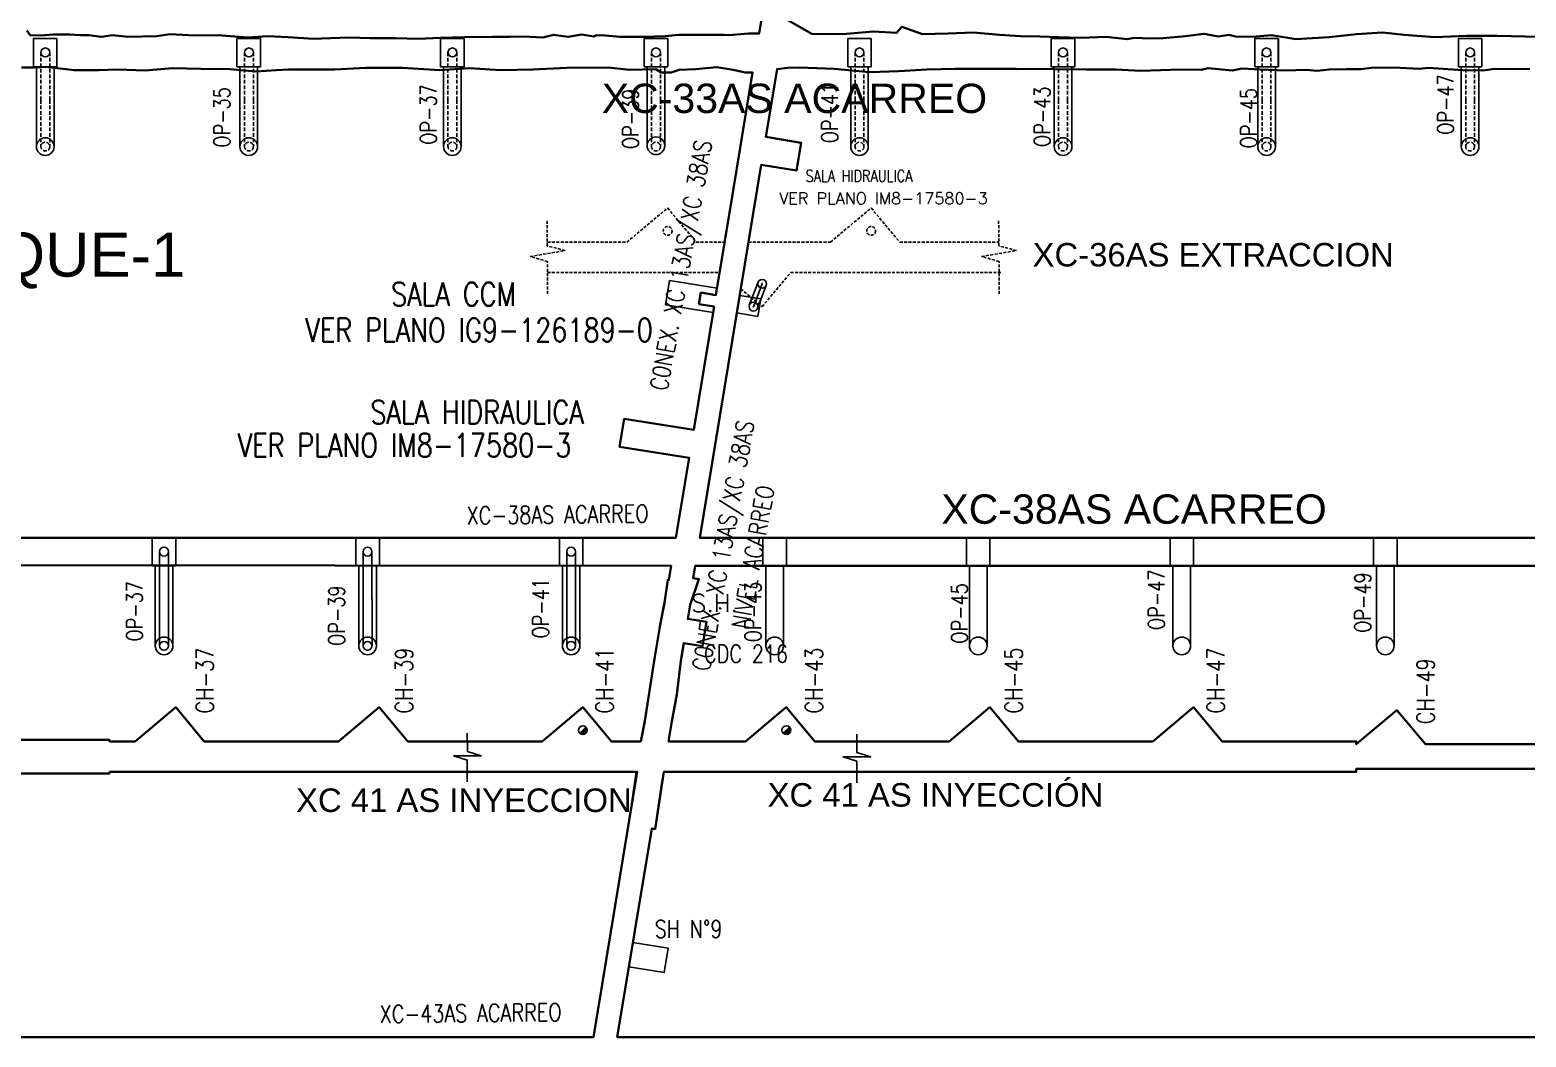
# Model space of a CAD drawing. Header units: millimetres. Extents: x -28 to 1943, y -5245 to 2752.
# Drawn here: x 1161.5 to 1416.1, y -2628 to -2456.5 of the extents above; entities that cross this region are included whole.
import ezdxf

# ---------------------------------------------------------------- set-up
doc = ezdxf.new("R2010")
doc.units = ezdxf.units.MM
for name, pattern in [('CONTINUA', [0]), ('DASHED', [0.75, 0.5, -0.25]), ('HIDDEN', [0.375, 0.25, -0.125])]:
    doc.linetypes.add(name, pattern=pattern)
doc.styles.add('ARIAL', font='arial.ttf')
doc.styles.add('DG-T1-473 TO 560$1$Standard', font='arial.ttf')
doc.styles.add('ROMANS', font='romans.shx', dxfattribs={"width": 0.8})

msp = doc.modelspace()

# ---------------------------------------------------------------- hatches: boundary and pattern name
for points in [[(1255.087, -2576.269, 0.6655196), (1256.364, -2575.735, 0.2008265), (1256.14, -2575.201)], [(1289.728, -2576.269, 0.6655196), (1291.005, -2575.735, 0.2008265), (1290.781, -2575.201)]]:
    msp.add_hatch(color=3).paths.add_polyline_path(points)

# ---------------------------------------------------------------- linework, layer by layer
at = {"color": 3}
for p, q in [((1162.112, -2462.781), (1162.11, -2457.956)), ((1162.11, -2458.005), (1166.11, -2458.006)), ((1166.112, -2462.781), (1166.11, -2458.006)), ((1196.752, -2462.779), (1196.75, -2457.954)), ((1196.75, -2458.004), (1200.75, -2458.004)), ((1200.752, -2462.779), (1200.75, -2458.004)), ((1231.393, -2462.779), (1231.391, -2457.954)), ((1231.391, -2458.004), (1235.391, -2458.004)), ((1235.393, -2462.779), (1235.391, -2458.004)), ((1266.057, -2462.784), (1266.057, -2457.984)), ((1266.058, -2462.784), (1266.058, -2457.984)), ((1266.058, -2457.984), (1270.058, -2457.984)), ((1270.057, -2462.784), (1270.057, -2457.984)), ((1270.058, -2462.784), (1270.058, -2457.984)), ((1300.698, -2462.785), (1300.698, -2457.985)), ((1300.699, -2462.785), (1300.699, -2457.985)), ((1300.699, -2457.985), (1304.699, -2457.985)), ((1304.698, -2462.785), (1304.698, -2457.985)), ((1304.699, -2462.785), (1304.699, -2457.985)), ((1335.339, -2462.785), (1335.339, -2457.985)), ((1335.339, -2457.985), (1339.339, -2457.985)), ((1335.34, -2462.785), (1335.34, -2457.985)), ((1339.339, -2462.785), (1339.339, -2457.985)), ((1339.34, -2462.785), (1339.34, -2457.985)), ((1369.98, -2462.786), (1369.98, -2457.986)), ((1369.98, -2457.986), (1373.98, -2457.986)), ((1369.981, -2462.786), (1369.981, -2457.986)), ((1373.98, -2462.786), (1373.98, -2457.986)), ((1373.981, -2462.786), (1373.981, -2457.986)), ((1404.621, -2462.786), (1404.621, -2457.986)), ((1404.622, -2462.786), (1404.622, -2457.986)), ((1404.622, -2457.986), (1408.622, -2457.986)), ((1408.621, -2462.786), (1408.621, -2457.986)), ((1408.622, -2462.786), (1408.622, -2457.986)), ((1162.112, -2462.805), (1166.112, -2462.805)), ((1162.618, -2476.604), (1162.612, -2462.781)), ((1165.618, -2476.381), (1165.612, -2462.781)), ((1196.752, -2462.803), (1200.752, -2462.803)), ((1197.258, -2476.379), (1197.252, -2462.779)), ((1200.258, -2476.379), (1200.252, -2462.779)), ((1231.393, -2462.803), (1235.393, -2462.803)), ((1231.899, -2476.379), (1231.893, -2462.779)), ((1234.899, -2476.379), (1234.893, -2462.779)), ((1266.06, -2462.783), (1270.06, -2462.783)), ((1266.557, -2476.232), (1266.557, -2462.784)), ((1266.557, -2476.232), (1266.557, -2462.784)), ((1269.557, -2476.232), (1269.557, -2462.784)), ((1269.557, -2476.232), (1269.557, -2462.784)), ((1300.701, -2462.784), (1304.701, -2462.784)), ((1301.198, -2476.41), (1301.198, -2462.785)), ((1301.198, -2476.41), (1301.198, -2462.785)), ((1304.198, -2476.41), (1304.198, -2462.785)), ((1304.198, -2476.41), (1304.198, -2462.785)), ((1335.342, -2462.785), (1339.342, -2462.785)), ((1335.839, -2476.232), (1335.839, -2462.785)), ((1335.839, -2476.232), (1335.839, -2462.785)), ((1338.839, -2476.232), (1338.839, -2462.785)), ((1338.839, -2476.232), (1338.839, -2462.785)), ((1369.983, -2462.785), (1373.983, -2462.785)), ((1370.48, -2476.382), (1370.48, -2462.786)), ((1373.48, -2476.382), (1373.48, -2462.786)), ((1404.624, -2462.786), (1408.624, -2462.786)), ((1405.121, -2476.263), (1405.121, -2462.786)), ((1405.121, -2476.382), (1405.121, -2462.786)), ((1408.121, -2476.263), (1408.121, -2462.786)), ((1408.121, -2476.382), (1408.121, -2462.786)), ((1162.618, -2476.381), (1162.614, -2468.763)), ((1182.342, -2542.982), (1186.342, -2542.982)), ((1216.983, -2547.782), (1216.983, -2542.982)), ((1216.983, -2542.982), (1220.983, -2542.982)), ((1220.983, -2547.782), (1220.983, -2542.982)), ((1251.624, -2547.782), (1251.624, -2542.982)), ((1251.624, -2542.982), (1255.624, -2542.982)), ((1255.624, -2547.782), (1255.624, -2542.982)), ((1286.265, -2542.982), (1290.265, -2542.982)), ((1320.906, -2542.982), (1324.906, -2542.982)), ((1355.547, -2542.982), (1359.547, -2542.982)), ((1390.188, -2542.982), (1394.188, -2542.982)), ((1216.983, -2547.782), (1220.983, -2547.782)), ((1217.483, -2561.553), (1217.483, -2547.782)), ((1220.483, -2561.553), (1220.483, -2547.782)), ((1251.624, -2547.782), (1255.624, -2547.782)), ((1252.124, -2561.587), (1252.124, -2547.782)), ((1255.124, -2561.587), (1255.124, -2547.782)), ((1286.265, -2547.782), (1290.265, -2547.782)), ((1320.906, -2547.782), (1324.906, -2547.782)), ((1355.547, -2547.782), (1359.547, -2547.782)), ((1390.188, -2547.782), (1394.188, -2547.782)), ((1255.087, -2576.269), (1256.14, -2575.201)), ((1289.728, -2576.269), (1290.781, -2575.201))]:
    msp.add_line(p, q, dxfattribs=at)
at = {"color": 8, "linetype": 'HIDDEN', "ltscale": 2.5}
for p, q in [((1163.385, -2460.346), (1163.385, -2468.463)), ((1164.885, -2460.346), (1164.885, -2468.463)), ((1198.037, -2460.345), (1198.037, -2468.462)), ((1199.537, -2460.345), (1199.537, -2468.462)), ((1232.664, -2460.345), (1232.664, -2468.462)), ((1234.164, -2460.345), (1234.164, -2468.462)), ((1267.307, -2460.344), (1267.307, -2468.461)), ((1268.807, -2460.344), (1268.807, -2468.461)), ((1301.948, -2460.344), (1301.948, -2468.461)), ((1303.448, -2460.344), (1303.448, -2468.461)), ((1336.589, -2460.344), (1336.589, -2468.461)), ((1338.089, -2460.344), (1338.089, -2468.461)), ((1371.23, -2460.345), (1371.23, -2468.462)), ((1372.73, -2460.345), (1372.73, -2468.462)), ((1405.871, -2460.345), (1405.871, -2468.462)), ((1407.371, -2460.345), (1407.371, -2468.462)), ((1163.385, -2468.463), (1163.385, -2476.381)), ((1164.885, -2468.463), (1164.885, -2476.381)), ((1198.037, -2468.462), (1198.037, -2476.38)), ((1199.537, -2468.462), (1199.537, -2476.38)), ((1232.664, -2468.462), (1232.664, -2476.38)), ((1234.164, -2468.462), (1234.164, -2476.38)), ((1267.307, -2468.461), (1267.307, -2476.379)), ((1268.807, -2468.461), (1268.807, -2476.379)), ((1301.948, -2468.461), (1301.948, -2476.379)), ((1303.448, -2468.461), (1303.448, -2476.379)), ((1336.589, -2468.461), (1336.589, -2476.379)), ((1338.089, -2468.461), (1338.089, -2476.379)), ((1371.23, -2468.462), (1371.23, -2476.379)), ((1372.73, -2468.462), (1372.73, -2476.379)), ((1405.871, -2468.462), (1405.871, -2476.38)), ((1407.371, -2468.462), (1407.371, -2476.38))]:
    msp.add_line(p, q, dxfattribs=at)
at = {"color": 8, "linetype": 'DASHED'}
for p, q in [((1263.117, -2492.635), (1270.034, -2486.83)), ((1270.034, -2486.83), (1274.905, -2492.635)), ((1297.758, -2492.635), (1304.675, -2486.83)), ((1304.675, -2486.83), (1309.546, -2492.635)), ((1249.605, -2492.635), (1263.117, -2492.635)), ((1274.905, -2492.635), (1279.756, -2492.635)), ((1283.81, -2492.635), (1297.758, -2492.635)), ((1309.546, -2492.635), (1326.434, -2492.635)), ((1249.605, -2497.835), (1278.898, -2497.835)), ((1286.114, -2503.639), (1290.984, -2497.835)), ((1290.984, -2497.835), (1326.82, -2497.835)), ((1282.496, -2500.603), (1286.114, -2503.639))]:
    msp.add_line(p, q, dxfattribs=at)
at = {"color": 3, "linetype": 'Continuous'}
for p, q in [((1270.37, -2499.153), (1269.687, -2503.297)), ((1278.461, -2500.487), (1270.37, -2499.153)), ((1283.946, -2503.369), (1285.442, -2499.44)), ((1284.647, -2503.636), (1286.138, -2499.721)), ((1285.348, -2503.903), (1286.833, -2500.002)), ((1282.31, -2501.73), (1285.878, -2502.319)), ((1285.878, -2502.319), (1285.389, -2505.279)), ((1269.687, -2503.297), (1277.777, -2504.631)), ((1285.389, -2505.279), (1281.821, -2504.69))]:
    msp.add_line(p, q, dxfattribs=at)
for p, q in [((1182.342, -2547.782), (1182.342, -2542.982)), ((1186.342, -2547.782), (1186.342, -2542.982)), ((1286.265, -2547.782), (1286.265, -2542.982)), ((1290.265, -2547.782), (1290.265, -2542.982)), ((1320.906, -2547.782), (1320.906, -2542.982)), ((1324.906, -2547.782), (1324.906, -2542.982)), ((1355.547, -2547.782), (1355.547, -2542.982)), ((1359.547, -2547.782), (1359.547, -2542.982)), ((1390.188, -2547.782), (1390.188, -2542.982)), ((1394.188, -2547.782), (1394.188, -2542.982)), ((1183.583, -2545.344), (1183.583, -2553.461)), ((1185.083, -2545.344), (1185.083, -2553.461)), ((1218.224, -2545.344), (1218.224, -2553.461)), ((1219.724, -2545.344), (1219.724, -2553.461)), ((1252.865, -2545.344), (1252.865, -2553.461)), ((1252.865, -2545.344), (1252.865, -2553.461)), ((1254.365, -2545.344), (1254.365, -2553.461)), ((1254.365, -2545.344), (1254.365, -2553.461)), ((1182.342, -2547.782), (1186.342, -2547.782)), ((1182.842, -2561.587), (1182.842, -2547.782)), ((1185.842, -2561.587), (1185.842, -2547.782)), ((1286.765, -2561.587), (1286.765, -2547.782)), ((1289.765, -2561.587), (1289.765, -2547.782)), ((1321.406, -2561.232), (1321.406, -2547.782)), ((1324.406, -2561.232), (1324.406, -2547.782)), ((1356.047, -2561.587), (1356.047, -2547.782)), ((1359.047, -2561.587), (1359.047, -2547.782)), ((1390.688, -2561.41), (1390.688, -2547.782)), ((1393.688, -2561.41), (1393.688, -2547.782)), ((1183.583, -2553.461), (1183.583, -2561.379)), ((1185.083, -2553.461), (1185.083, -2561.379)), ((1218.224, -2553.461), (1218.224, -2561.379)), ((1219.733, -2553.464), (1219.733, -2561.382)), ((1252.865, -2553.461), (1252.865, -2561.379)), ((1252.865, -2553.461), (1252.865, -2561.379)), ((1254.374, -2553.464), (1254.374, -2561.382)), ((1254.374, -2553.464), (1254.374, -2561.382)), ((1273.482, -2556.783), (1276.676, -2557.31)), ((1275.993, -2561.454), (1276.676, -2557.31)), ((1272.783, -2560.924), (1275.993, -2561.454))]:
    msp.add_line(p, q)
at = {"color": 7}
msp.add_line((1267.338, -2592.488), (1267.334, -2592.513), dxfattribs=at)
at = {"color": 7, "lineweight": 35}
for points in [[(1288.672, -2438.59), (1285.613, -2457.131), (1283.818, -2457.101), (1280.476, -2457.426), (1279.65, -2457.338), (1275.675, -2457.354), (1271.919, -2457.334), (1269.619, -2457.556), (1266, -2457.672), (1261.944, -2457.711), (1259.394, -2457.442), (1257.964, -2457.4), (1257.46, -2457.652), (1255.383, -2457.29), (1253.09, -2457.717), (1250.621, -2457.343), (1248.8, -2457.822), (1245.541, -2457.621), (1243.134, -2457.676), (1240.271, -2457.716), (1235.449, -2457.731), (1231.378, -2457.886), (1227.637, -2458.024), (1223.667, -2457.927), (1219.407, -2457.922), (1215.895, -2457.798), (1212.644, -2457.903), (1209.795, -2458.018), (1205.482, -2457.776), (1201.965, -2457.565), (1198.581, -2457.831), (1194.185, -2457.478), (1188.504, -2457.391), (1185.402, -2457.22), (1183.073, -2457.583), (1178.208, -2457.714), (1175.577, -2457.422), (1173.715, -2457.711), (1171.515, -2457.391), (1170.143, -2457.391), (1168.281, -2457.321), (1165.46, -2457.296), (1163.359, -2457.44), (1161.575, -2457.431), (1161.003, -2456.594)], [(1288.672, -2438.59), (1285.613, -2457.131), (1283.818, -2457.101), (1280.476, -2457.426), (1279.65, -2457.338), (1275.675, -2457.354), (1271.919, -2457.334), (1269.619, -2457.556), (1266, -2457.672), (1261.944, -2457.711), (1259.394, -2457.442), (1257.964, -2457.4), (1257.46, -2457.652), (1255.383, -2457.29), (1253.09, -2457.717), (1250.621, -2457.343), (1248.8, -2457.822), (1245.541, -2457.621), (1243.134, -2457.676), (1240.271, -2457.716), (1235.449, -2457.731), (1231.378, -2457.886), (1227.637, -2458.024), (1223.667, -2457.927), (1219.407, -2457.922), (1215.895, -2457.798), (1212.644, -2457.903), (1209.795, -2458.018), (1205.482, -2457.776), (1201.965, -2457.565), (1198.581, -2457.831), (1194.185, -2457.478), (1188.504, -2457.391), (1185.402, -2457.22), (1183.073, -2457.583), (1178.208, -2457.714), (1175.577, -2457.422), (1173.715, -2457.711), (1171.515, -2457.391), (1170.143, -2457.391), (1168.281, -2457.321), (1165.46, -2457.296), (1163.359, -2457.44), (1161.575, -2457.431), (1161.003, -2456.594)], [(1418.352, -2457.677), (1411.219, -2457.551), (1406.021, -2457.508), (1400.64, -2457.729), (1395.42, -2457.36), (1391.707, -2456.97), (1387.264, -2457.237), (1382.647, -2457.727), (1376.975, -2458.083), (1372.821, -2457.432), (1369.557, -2457.694), (1366.708, -2457.61), (1365.554, -2457.364), (1363.779, -2457.642), (1363.193, -2457.545), (1361.274, -2457.183), (1358.174, -2457.57), (1354.365, -2457.917), (1352.142, -2457.981), (1349.431, -2457.881), (1348.272, -2458.069), (1344.665, -2457.704), (1340.37, -2457.846), (1336.569, -2457.743), (1333.417, -2457.639), (1330.087, -2457.608), (1326.535, -2457.347), (1322.107, -2456.957), (1317.753, -2457.14), (1313.428, -2457.216), (1309.891, -2455.97), (1309.014, -2457.036), (1305.06, -2456.805), (1299.832, -2457.258), (1294.585, -2457.186), (1290.081, -2454.62)], [(1418.352, -2457.677), (1411.219, -2457.551), (1406.021, -2457.508), (1400.64, -2457.729), (1395.42, -2457.36), (1391.707, -2456.97), (1387.264, -2457.237), (1382.647, -2457.727), (1376.975, -2458.083), (1372.821, -2457.432), (1369.557, -2457.694), (1366.708, -2457.61), (1365.554, -2457.364), (1363.779, -2457.642), (1363.193, -2457.545), (1361.274, -2457.183), (1358.174, -2457.57), (1354.365, -2457.917), (1352.142, -2457.981), (1349.431, -2457.881), (1348.272, -2458.069), (1344.665, -2457.704), (1340.37, -2457.846), (1336.569, -2457.743), (1333.417, -2457.639), (1330.087, -2457.608), (1326.535, -2457.347), (1322.107, -2456.957), (1317.753, -2457.14), (1313.428, -2457.216), (1309.891, -2455.97), (1309.014, -2457.036), (1305.06, -2456.805), (1299.832, -2457.258), (1294.585, -2457.186), (1290.081, -2454.62)], [(1160.099, -2462.913), (1162.253, -2462.916), (1164.283, -2462.822), (1169.037, -2463.385), (1172.164, -2463.371), (1173.304, -2463.376), (1176.428, -2463.228), (1181.099, -2463.453), (1185.751, -2463.053), (1190.578, -2463.135), (1195.531, -2463.201), (1199.964, -2463.596), (1203.499, -2463.363), (1205.505, -2463.239), (1213.345, -2463.253), (1218.682, -2462.995), (1224.901, -2462.995), (1231.295, -2463.351), (1236.306, -2463.002), (1241.58, -2463.385), (1247.115, -2463.261), (1252.899, -2462.968), (1259.915, -2462.922), (1263.538, -2463.295), (1268.047, -2463.215), (1268.941, -2463.775), (1270.673, -2463.771), (1272.007, -2463.293), (1274.804, -2463.192), (1278.444, -2462.859), (1281.181, -2463.318), (1283.242, -2463.763), (1284.515, -2463.785), (1281.264, -2483.494), (1278.269, -2501.648), (1275.705, -2501.225), (1275.38, -2503.198), (1277.944, -2503.621), (1274.481, -2524.61), (1262.626, -2522.755), (1261.844, -2527.491), (1273.7, -2529.347), (1271.45, -2542.982), (1141.073, -2542.982)], [(1160.099, -2462.913), (1162.253, -2462.916), (1164.283, -2462.822), (1169.037, -2463.385), (1172.164, -2463.371), (1173.304, -2463.376), (1176.428, -2463.228), (1181.099, -2463.453), (1185.751, -2463.053), (1190.578, -2463.135), (1195.531, -2463.201), (1199.964, -2463.596), (1203.499, -2463.363), (1205.505, -2463.239), (1213.345, -2463.253), (1218.682, -2462.995), (1224.901, -2462.995), (1231.295, -2463.351), (1236.306, -2463.002), (1241.58, -2463.385), (1247.115, -2463.261), (1252.899, -2462.968), (1259.915, -2462.922), (1263.538, -2463.295), (1268.047, -2463.215), (1268.941, -2463.775), (1270.673, -2463.771), (1272.007, -2463.293), (1274.804, -2463.192), (1278.444, -2462.859), (1281.181, -2463.318), (1283.242, -2463.763), (1284.515, -2463.785), (1281.264, -2483.494), (1278.269, -2501.648), (1275.705, -2501.225), (1275.38, -2503.198), (1277.944, -2503.621), (1274.481, -2524.61), (1262.626, -2522.755), (1261.844, -2527.491), (1273.7, -2529.347), (1271.45, -2542.982), (1141.073, -2542.982)], [(1099.078, -2547.559), (1270.659, -2547.782), (1270.267, -2550.157), (1270.07, -2550.124), (1269.528, -2554.025), (1268.775, -2557.812), (1267.894, -2563.238), (1267.057, -2568.292), (1266.189, -2574.187), (1265.464, -2577.635), (1260.471, -2577.635), (1255.601, -2571.83), (1248.683, -2577.635), (1235.944, -2577.635)], [(1099.078, -2547.559), (1270.659, -2547.782), (1270.267, -2550.157), (1270.07, -2550.124), (1269.528, -2554.025), (1268.775, -2557.812), (1267.894, -2563.238), (1267.057, -2568.292), (1266.189, -2574.187), (1265.464, -2577.635), (1260.471, -2577.635), (1255.601, -2571.83), (1248.683, -2577.635), (1235.944, -2577.635)], [(1590.141, -2550.383), (1587.54, -2547.782), (1274.713, -2547.782), (1274.374, -2549.835), (1275.377, -2550), (1273.903, -2554.411), (1273.482, -2556.783), (1276.676, -2557.31), (1275.993, -2561.454), (1272.783, -2560.924), (1272.319, -2563.906), (1271.622, -2569.676), (1270.778, -2574.278), (1270.218, -2577.635), (1283.324, -2577.635), (1290.242, -2571.83), (1295.112, -2577.635), (1302.233, -2577.635)], [(1590.141, -2550.383), (1587.54, -2547.782), (1274.713, -2547.782), (1274.374, -2549.835), (1275.377, -2550), (1273.903, -2554.411), (1273.482, -2556.783), (1276.676, -2557.31), (1275.993, -2561.454), (1272.783, -2560.924), (1272.319, -2563.906), (1271.622, -2569.676), (1270.778, -2574.278), (1270.218, -2577.635), (1283.324, -2577.635), (1290.242, -2571.83), (1295.112, -2577.635), (1302.233, -2577.635)], [(1302.242, -2582.835), (1269.379, -2582.835), (1267.912, -2592.574), (1267.338, -2592.488), (1261.482, -2627.982), (1570.14, -2627.984)], [(1302.242, -2582.835), (1269.379, -2582.835), (1267.912, -2592.574), (1267.338, -2592.488), (1261.482, -2627.982), (1570.14, -2627.984)]]:
    msp.add_lwpolyline(points, dxfattribs=at)
for points in [[(1416.807, -2463.141), (1414.102, -2463.199), (1410.853, -2463.166), (1408.791, -2463.419), (1405.373, -2463.397), (1399.499, -2462.997), (1397.994, -2463.145), (1393.574, -2462.936), (1389.828, -2462.964), (1387.981, -2463.209), (1385.554, -2463.208), (1382.615, -2463.229), (1380.576, -2463.493), (1378.701, -2463.319), (1375.21, -2463.419), (1370.911, -2463.272), (1367.805, -2463.097), (1366.118, -2463.418), (1362.012, -2463.031), (1360.855, -2463.304), (1357.336, -2463.247), (1350.519, -2463.458), (1346.336, -2463.256), (1341.322, -2463.263), (1335.643, -2463.211), (1329.422, -2463.162), (1323.675, -2463.153), (1318.905, -2463.167), (1314.14, -2463.235), (1309.39, -2463.516), (1304.482, -2463.696), (1298.413, -2463.139), (1292.482, -2462.898), (1290.464, -2462.995), (1288.667, -2463.19), (1286.762, -2474.741), (1292.752, -2475.731), (1291.969, -2480.467), (1285.981, -2479.477), (1275.504, -2542.982), (1700.319, -2542.982, -0.040644)], [(1416.807, -2463.141), (1414.102, -2463.199), (1410.853, -2463.166), (1408.791, -2463.419), (1405.373, -2463.397), (1399.499, -2462.997), (1397.994, -2463.145), (1393.574, -2462.936), (1389.828, -2462.964), (1387.981, -2463.209), (1385.554, -2463.208), (1382.615, -2463.229), (1380.576, -2463.493), (1378.701, -2463.319), (1375.21, -2463.419), (1370.911, -2463.272), (1367.805, -2463.097), (1366.118, -2463.418), (1362.012, -2463.031), (1360.855, -2463.304), (1357.336, -2463.247), (1350.519, -2463.458), (1346.336, -2463.256), (1341.322, -2463.263), (1335.643, -2463.211), (1329.422, -2463.162), (1323.675, -2463.153), (1318.905, -2463.167), (1314.14, -2463.235), (1309.39, -2463.516), (1304.482, -2463.696), (1298.413, -2463.139), (1292.482, -2462.898), (1290.464, -2462.995), (1288.667, -2463.19), (1286.762, -2474.741), (1292.752, -2475.731), (1291.969, -2480.467), (1285.981, -2479.477), (1275.504, -2542.982), (1700.319, -2542.982, -0.040644)], [(1235.95, -2582.835), (1264.741, -2582.835), (1263.974, -2588.304), (1257.428, -2627.982), (1023.911, -2627.979, 0.4442235)], [(1235.95, -2582.835), (1264.741, -2582.835), (1263.974, -2588.304), (1257.428, -2627.982), (1023.911, -2627.979, 0.4442235)]]:
    msp.add_lwpolyline(points, format="xyb", dxfattribs=at)
at = {"color": 8, "linetype": 'DASHED'}
for points in [[(1249.623, -2501.432), (1249.614, -2495.941), (1246.657, -2495.098), (1252.588, -2494.078), (1249.56, -2493.275), (1249.552, -2488.953)], [(1326.452, -2501.432), (1326.443, -2495.941), (1323.486, -2495.098), (1329.417, -2494.078), (1326.389, -2493.275), (1326.382, -2488.953)]]:
    msp.add_lwpolyline(points, dxfattribs=at)
at = {"color": 254, "lineweight": 35}
for points in [[(1156.338, -2577.385), (1175.062, -2577.385), (1175.062, -2577.635), (1179.401, -2577.635), (1186.319, -2571.83), (1191.189, -2577.635), (1214.042, -2577.635), (1220.96, -2571.83), (1225.83, -2577.635), (1248.683, -2577.635), (1255.601, -2571.83), (1260.471, -2577.635), (1265.464, -2577.635)], [(1270.218, -2577.635), (1283.324, -2577.635), (1290.242, -2571.83), (1295.112, -2577.635), (1317.965, -2577.635), (1324.883, -2571.83), (1329.753, -2577.635), (1352.606, -2577.635), (1359.524, -2571.83), (1364.394, -2577.635), (1387.247, -2577.635), (1387.247, -2578.135), (1394.165, -2572.33), (1399.035, -2578.135), (1421.888, -2578.135)], [(951.163, -2583.085), (1175.062, -2583.085), (1175.062, -2582.835), (1264.876, -2582.835), (1257.428, -2627.982)], [(1261.482, -2627.982), (1267.338, -2592.488), (1267.912, -2592.574), (1269.001, -2585.254), (1269.379, -2582.835), (1387.247, -2582.835), (1387.247, -2582.335), (1530.723, -2582.335)]]:
    msp.add_lwpolyline(points, dxfattribs=at)
at = {"color": 254, "lineweight": 35, "elevation": 0}
for points in [[(1266.517, -2571.957), (1266.189, -2574.187), (1265.464, -2577.635)], [(1270.218, -2577.635), (1270.778, -2574.278), (1271.066, -2572.707)]]:
    msp.add_lwpolyline(points, dxfattribs=at)
at = {"color": 8, "linetype": 'CONTINUA'}
for points in [[(1235.95, -2584.501), (1235.95, -2580.832), (1233.621, -2580.092), (1238.33, -2580.09), (1235.959, -2579.374), (1235.931, -2576.248)], [(1235.95, -2584.501), (1235.95, -2580.832), (1233.621, -2580.092), (1238.33, -2580.09), (1235.959, -2579.374), (1235.931, -2576.248)], [(1302.242, -2584.683), (1302.242, -2581.014), (1299.912, -2580.274), (1304.621, -2580.272), (1302.251, -2579.556), (1302.222, -2576.43)], [(1302.242, -2584.683), (1302.242, -2581.014), (1299.912, -2580.274), (1304.621, -2580.272), (1302.251, -2579.556), (1302.222, -2576.43)]]:
    msp.add_lwpolyline(points, dxfattribs=at)
msp.add_lwpolyline([(1264.125, -2611.874), (1270.145, -2612.862), (1269.465, -2617.007), (1263.445, -2616.019)])
msp.add_lwpolyline([(1264.125, -2611.874), (1270.145, -2612.862), (1269.465, -2617.007), (1263.445, -2616.019)])
for centre, radius in [((1164.135, -2460.346), 0.75), ((1198.787, -2460.345), 0.75), ((1233.414, -2460.345), 0.75), ((1268.057, -2460.344), 0.75), ((1302.698, -2460.344), 0.75), ((1337.339, -2460.344), 0.75), ((1371.98, -2460.345), 0.75), ((1406.621, -2460.345), 0.75), ((1184.333, -2545.344), 0.75), ((1218.974, -2545.344), 0.75), ((1253.615, -2545.344), 0.75), ((1253.615, -2545.344), 0.75), ((1184.342, -2561.382), 1.5), ((1184.333, -2561.379), 0.75), ((1218.974, -2561.379), 0.75), ((1253.615, -2561.379), 0.75), ((1253.615, -2561.379), 0.75), ((1288.265, -2561.382), 1.5), ((1322.906, -2561.382), 1.5), ((1357.547, -2561.382), 1.5), ((1392.188, -2561.382), 1.5)]:
    msp.add_circle(centre, radius)
at = {"color": 3}
for centre, radius in [((1164.118, -2476.381), 1.5), ((1198.758, -2476.379), 1.5), ((1233.399, -2476.379), 1.5), ((1268.057, -2476.232), 1.5), ((1302.698, -2476.382), 1.5), ((1337.339, -2476.382), 1.5), ((1371.98, -2476.382), 1.5), ((1406.621, -2476.382), 1.5), ((1218.983, -2561.382), 1.5), ((1253.624, -2561.382), 1.5), ((1255.614, -2575.735), 0.75), ((1255.614, -2575.735), 0.75), ((1290.255, -2575.735), 0.75), ((1290.255, -2575.735), 0.75)]:
    msp.add_circle(centre, radius, dxfattribs=at)
at = {"color": 8, "linetype": 'HIDDEN', "ltscale": 2.5}
for centre in [(1164.135, -2476.381), (1198.787, -2476.38), (1233.414, -2476.38), (1268.057, -2476.379), (1302.698, -2476.379), (1337.339, -2476.379), (1371.98, -2476.379), (1406.621, -2476.38)]:
    msp.add_circle(centre, 0.75, dxfattribs=at)
at = {"color": 8, "linetype": 'DASHED'}
for centre in [(1270.048, -2490.735), (1304.689, -2490.735)]:
    msp.add_circle(centre, 0.75, dxfattribs=at)
at = {"color": 3, "linetype": 'Continuous'}
for centre in [(1286.127, -2499.734), (1284.646, -2503.637)]:
    msp.add_circle(centre, 0.75, dxfattribs=at)
for p in [(1286.127, -2499.734), (1284.647, -2503.636)]:
    msp.add_point(p, dxfattribs=at)

# ---------------------------------------------------------------- texts
at = {"color": 7, "style": 'ROMANS', "width": 0.8}
for s, height, p in [('OP-47', 2.75, (1403.803, -2474.374)), ('OP-35', 2.75, (1195.564, -2476.562)), ('OP-37', 2.75, (1230.705, -2476.068)), ('OP-39', 2.75, (1265.104, -2476.81)), ('OP-41', 2.75, (1299.007, -2475.82)), ('OP-43', 2.75, (1335.161, -2476.456)), ('OP-45', 2.75, (1370.302, -2476.703)), ('OP-47', 2.75, (1354.6, -2558.679)), ('OP-37', 2.75, (1180.691, -2560.643)), ('OP-41', 2.75, (1249.804, -2560.125)), ('OP-43', 2.75, (1285.958, -2560.761)), ('OP-45', 2.75, (1321.099, -2561.008)), ('OP-49', 2.75, (1389.715, -2559.151)), ('OP-39', 2.75, (1215.09, -2561.385)), ('CH-37', 3, (1192.777, -2572.897)), ('CH-39', 3, (1226.69, -2572.897)), ('CH-39', 3, (1226.69, -2572.897)), ('CH-41', 3, (1260.813, -2572.897)), ('CH-43', 3, (1296.455, -2572.897))]:
    msp.add_text(s, height=height, rotation=90, dxfattribs=at).set_placement(p)
at = {"color": 7}
for s, height, style, p in [('XC-33AS ACARREO', 5, 'ARIAL', (1258.833, -2470.661, -10250.979)), ('VER PLANO IM8-17580-3', 2, 'ROMANS', (1289.037, -2486.187)), ('XC-38AS ACARREO', 5, 'ARIAL', (1316.626, -2540.594)), ('S.H.', 3, 'ROMANS', (1274.056, -2555.598)), ('XC 41 AS INYECCION', 4, 'ARIAL', (1206.808, -2589.659))]:
    msp.add_text(s, height=height, dxfattribs=dict(at, style=style)).set_placement(p)
at = {"color": 254, "style": 'ROMANS', "width": 0.8}
for s, rotation, p in [('C0NEX. XC 13AS/XC 38AS', 79.768, (1269.958, -2518.111)), ('C0NEX. XC 13AS/XC 38AS', 79.768, (1277.145, -2565.838)), ('NIVEL ACARREO', 79.768, (1283.86, -2558.679)), ('XC-38AS ACARREO', 0.63243, (1235.861, -2540.698)), ('CH-37', 90, (1192.777, -2572.897)), ('CH-39', 90, (1226.69, -2572.897)), ('CH-41', 90, (1260.813, -2572.897)), ('CH-43', 90, (1296.455, -2572.897)), ('CH-45', 90, (1330.443, -2572.897)), ('CH-47', 90, (1364.838, -2572.897)), ('CH-49', 90, (1400.537, -2574.719)), ('XC-43AS ACARREO', 0.63243, (1221.053, -2625.58))]:
    msp.add_text(s, height=3, rotation=rotation, dxfattribs=at).set_placement(p)
at = {"color": 7, "linetype": 'Continuous', "style": 'ROMANS', "width": 0.8}
for s, height, p in [('SALA HIDRAULICA', 2, (1293.533, -2482.378)), ('SALA CCM', 4, (1222.984, -2503.491)), ('VER PLANO IG9-126189-0', 4, (1208.416, -2509.6)), ('SALA HIDRAULICA', 4, (1219.45, -2523.601)), ('VER PLANO IM8-17580-3', 4, (1196.891, -2529.225))]:
    msp.add_text(s, height=height, dxfattribs=at).set_placement(p)
at = {"color": 1, "style": 'ARIAL'}
msp.add_text('ESMERALDA BLOQUE-1', height=7.5, rotation=359.9022, dxfattribs=at).set_placement((1067.441, -2498.349))
at = {"color": 8, "style": 'ARIAL'}
msp.add_text('XC-36AS EXTRACCION', height=4, dxfattribs=at).set_placement((1332.162, -2496.795))
at = {"linetype": 'Continuous', "style": 'ROMANS', "width": 0.8}
for s, p in [('CDC 216', (1276.241, -2564.228)), ('CDC 216', (1276.241, -2564.228)), ('SH N°9', (1267.84, -2611.08))]:
    msp.add_text(s, height=3, dxfattribs=at).set_placement(p)
at = {"color": 254, "style": 'DG-T1-473 TO 560$1$Standard'}
msp.add_text('XC 41 AS INYECCIÓN', height=4, dxfattribs=at).set_placement((1287.057, -2588.749))

doc.saveas('drawing.dxf')
